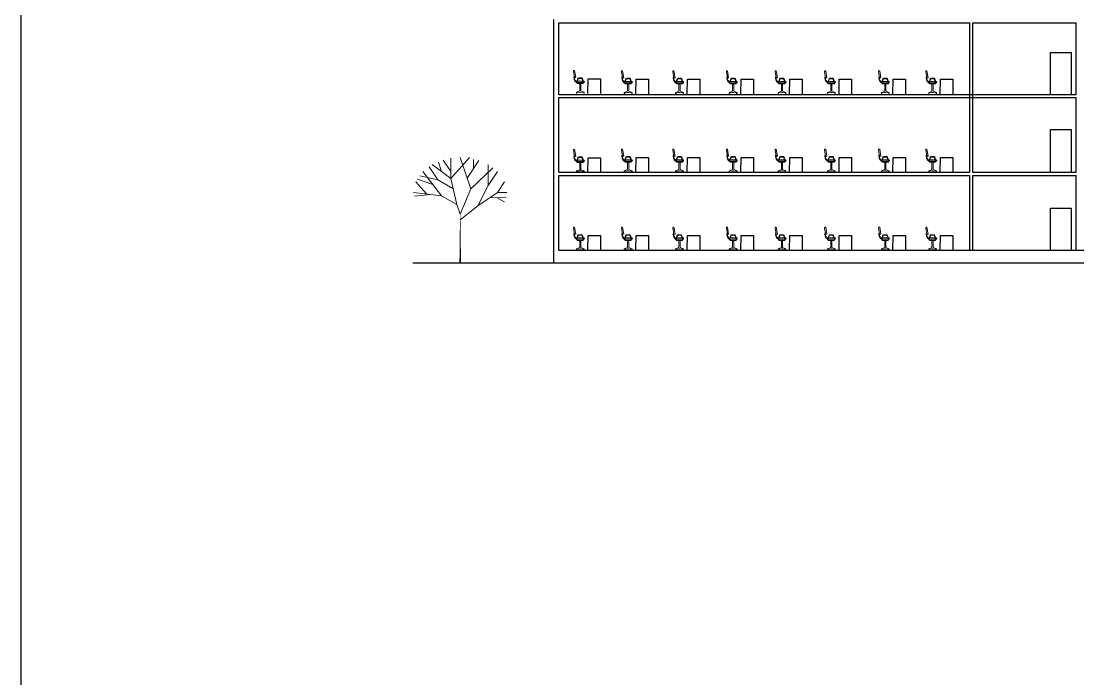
# Model space of a CAD drawing. Header units: millimetres. Extents: x -315744025 to 315695903, y -17416609 to 215511297.
# Drawn here: x 57945 to 108826, y 84591 to 116243 of the extents above; entities that cross this region are included whole.
import ezdxf

# ---------------------------------------------------------------- set-up
doc = ezdxf.new("R2010")
doc.units = ezdxf.units.MM
doc.layers.add('finiture', color=7, linetype='Continuous', lineweight=20)

# ---------------------------------------------------------------- blocks, each defined once
blk = doc.blocks.new('02ETRE03')
for p, q in [((-0.8, 9.6), (0.8, 12)), ((-0.8, 9.6), (-0.8, 11.919)), ((0.902, 8.447), (0, 12)), ((1.133, 11.8), (1.13, 10.876)), ((-1.933, 9.467), (-2.667, 10.933)), ((-0.8, 9.6), (-2.4, 11.2)), ((-1.867, 11.467), (-1.6, 10.4)), ((-0.8, 10.4), (-1.462, 11.723)), ((0.6, 9.667), (1.6, 11.667)), ((2.4, 8.8), (2.4, 11.2)), ((-1.619, 7.647), (-3.2, 10.4)), ((0.902, 8.447), (2.797, 10.839)), ((2.4, 8.8), (3.2, 10.4)), ((-2.903, 7.85), (-3.81, 9.219)), ((-2.448, 8.961), (-3.667, 9.533)), ((-1.933, 9.467), (-3.467, 9.933)), ((-0.635, 8.455), (-1.933, 9.467)), ((-0.298, 6.647), (-0.8, 9.6)), ((3.2, 8), (3.81, 9.219)), ((0, 5.544), (0.902, 8.447)), ((1.522, 6.494), (2.4, 8.8)), ((-1.619, 7.647), (-4, 8)), ((-2.526, 7.776), (-3.935, 7.599)), ((-0.298, 6.647), (-1.619, 7.647)), ((1.522, 6.494), (3.2, 8)), ((2.645, 7.423), (3.933, 7.4)), ((3.198, 7.372), (3.8, 6.933)), ((3.2, 8), (4, 8)), ((0, 5.544), (-0.298, 6.647)), ((0, 4.867), (1.522, 6.494))]:
    blk.add_line(p, q)
blk.add_lwpolyline([(0, 0, 0.133, 0.0333, 0), (0, 5.544, 0.0333, 0.0333, 0)], format="xyseb")

msp = doc.modelspace()

# ---------------------------------------------------------------- linework, layer by layer
for p, q in [((83601, 116168), (83601, 116318)), ((83601, 112568), (83601, 116168)), ((83831, 116168), (103601, 116168)), ((83831, 112718), (83831, 116168)), ((103601, 116168), (103601, 108968)), ((103751, 116168), (103751, 108968)), ((103751, 116168), (108751, 116168)), ((108751, 112718), (108751, 116168)), ((107506, 112717), (107506, 114741)), ((107506, 114741), (108506, 114741)), ((108506, 114741), (108506, 112717)), ((85238, 112762), (85248, 113470)), ((85248, 113470), (85844, 113470)), ((85844, 113470), (85844, 112762)), ((87547, 112746), (87557, 113455)), ((87557, 113455), (88153, 113455)), ((88153, 113455), (88153, 112746)), ((90017, 112746), (90027, 113455)), ((90027, 113455), (90623, 113455)), ((90623, 113455), (90623, 112746)), ((92598, 112746), (92608, 113455)), ((92608, 113455), (93204, 113455)), ((93204, 113455), (93204, 112746)), ((94948, 112746), (94957, 113455)), ((94957, 113455), (95553, 113455)), ((95553, 113455), (95553, 112746)), ((97326, 112746), (97336, 113455)), ((97336, 113455), (97932, 113455)), ((97932, 113455), (97932, 112746)), ((99925, 112746), (99935, 113455)), ((99935, 113455), (100531, 113455)), ((100531, 113455), (100531, 112746)), ((102201, 112746), (102211, 113455)), ((102211, 113455), (102807, 113455)), ((102807, 113455), (102807, 112746)), ((83601, 108968), (83601, 112568)), ((83831, 112718), (108751, 112718)), ((83831, 112568), (108751, 112568)), ((83831, 108968), (83831, 112568)), ((108751, 108968), (108751, 112568)), ((107506, 108998), (107506, 111022)), ((107506, 111022), (108506, 111022)), ((108506, 111022), (108506, 108998)), ((85238, 108963), (85248, 109671)), ((85248, 109671), (85844, 109671)), ((85844, 109671), (85844, 108963)), ((87547, 108975), (87557, 109683)), ((87557, 109683), (88153, 109683)), ((88153, 109683), (88153, 108975)), ((90017, 108975), (90027, 109683)), ((90027, 109683), (90623, 109683)), ((90623, 109683), (90623, 108975)), ((92598, 108975), (92608, 109683)), ((92608, 109683), (93204, 109683)), ((93204, 109683), (93204, 108975)), ((94948, 108975), (94957, 109683)), ((94957, 109683), (95553, 109683)), ((95553, 109683), (95553, 108975)), ((97326, 108975), (97336, 109683)), ((97336, 109683), (97932, 109683)), ((97932, 109683), (97932, 108975)), ((99925, 108975), (99935, 109683)), ((99935, 109683), (100531, 109683)), ((100531, 109683), (100531, 108975)), ((102201, 108975), (102211, 109683)), ((102211, 109683), (102807, 109683)), ((102807, 109683), (102807, 108975)), ((83601, 105218), (83601, 108968)), ((83831, 108968), (103601, 108968)), ((103751, 108968), (108751, 108968)), ((83831, 108818), (103601, 108818)), ((83831, 105218), (83831, 108818)), ((103601, 108818), (103601, 105218)), ((103751, 108818), (108751, 108818)), ((103751, 108818), (103751, 105218)), ((108751, 105218), (108751, 108818)), ((107506, 105218), (107506, 107242)), ((107506, 107242), (108506, 107242)), ((108506, 107242), (108506, 105218)), ((85238, 105218), (85248, 105926)), ((85248, 105926), (85844, 105926)), ((85844, 105926), (85844, 105218)), ((87547, 105218), (87557, 105926)), ((87557, 105926), (88153, 105926)), ((88153, 105926), (88153, 105218)), ((90017, 105218), (90027, 105926)), ((90027, 105926), (90623, 105926)), ((90623, 105926), (90623, 105218)), ((92598, 105218), (92608, 105926)), ((92608, 105926), (93204, 105926)), ((93204, 105926), (93204, 105218)), ((94948, 105218), (94957, 105926)), ((94957, 105926), (95553, 105926)), ((95553, 105926), (95553, 105218)), ((97326, 105218), (97336, 105926)), ((97336, 105926), (97932, 105926)), ((97932, 105926), (97932, 105218)), ((99925, 105218), (99935, 105926)), ((99935, 105926), (100531, 105926)), ((100531, 105926), (100531, 105218)), ((102201, 105218), (102211, 105926)), ((102211, 105926), (102807, 105926)), ((102807, 105926), (102807, 105218)), ((83601, 104618), (83601, 105218)), ((83831, 105218), (163951, 105218)), ((103751, 105218), (108751, 105218)), ((76807, 104618), (174406, 104618))]:
    msp.add_line(p, q)
msp.add_lwpolyline([(57945, 148494), (204760, 148494), (204760, 20687), (57945, 20687)], close=True)
at = {"layer": 'finiture', "linetype": 'Continuous'}
for p, q in [((84544, 113839), (84593, 113525)), ((84593, 113525), (84651, 113534)), ((84597, 113873), (84651, 113534)), ((84679, 113301), (84755, 113481)), ((84795, 113508), (84938, 113508)), ((84809, 113486), (84922, 113486)), ((85037, 113293), (84979, 113478)), ((86853, 113823), (86902, 113509)), ((86902, 113509), (86959, 113518)), ((86906, 113858), (86959, 113518)), ((86988, 113286), (87064, 113466)), ((87104, 113493), (87247, 113493)), ((87118, 113471), (87231, 113471)), ((89323, 113823), (89373, 113509)), ((89373, 113509), (89430, 113518)), ((89377, 113858), (89430, 113518)), ((89459, 113286), (89534, 113466)), ((89574, 113493), (89717, 113493)), ((89589, 113471), (89701, 113471)), ((91904, 113823), (91954, 113509)), ((91954, 113509), (92011, 113518)), ((91958, 113858), (92011, 113518)), ((92040, 113286), (92115, 113466)), ((92155, 113493), (92298, 113493)), ((92170, 113471), (92282, 113471)), ((94254, 113823), (94303, 113509)), ((94303, 113509), (94360, 113518)), ((94307, 113858), (94360, 113518)), ((94389, 113286), (94465, 113466)), ((94505, 113493), (94647, 113493)), ((94519, 113471), (94632, 113471)), ((96633, 113823), (96682, 113509)), ((96682, 113509), (96739, 113518)), ((96686, 113858), (96739, 113518)), ((96768, 113286), (96844, 113466)), ((96884, 113493), (97026, 113493)), ((96898, 113471), (97010, 113471)), ((99232, 113823), (99281, 113509)), ((99281, 113509), (99338, 113518)), ((99285, 113858), (99338, 113518)), ((99367, 113286), (99443, 113466)), ((99483, 113493), (99625, 113493)), ((99497, 113471), (99609, 113471)), ((101508, 113823), (101557, 113509)), ((101557, 113509), (101614, 113518)), ((101561, 113858), (101614, 113518)), ((101643, 113286), (101719, 113466)), ((101759, 113493), (101901, 113493)), ((101773, 113471), (101885, 113471)), ((84679, 113351), (84679, 113293)), ((84679, 113351), (84700, 113351)), ((84679, 113293), (85037, 113293)), ((84679, 113293), (84739, 113235)), ((84699, 113293), (84769, 113460)), ((84724, 113351), (84996, 113351)), ((84739, 113235), (84997, 113235)), ((84839, 113235), (84839, 112887)), ((84897, 113235), (84897, 112887)), ((85014, 113293), (84963, 113456)), ((85037, 113293), (84997, 113235)), ((85019, 113351), (85037, 113351)), ((86988, 113335), (86988, 113277)), ((86988, 113335), (87009, 113335)), ((86988, 113277), (87346, 113277)), ((86988, 113277), (87048, 113220)), ((87008, 113277), (87078, 113444)), ((87033, 113335), (87305, 113335)), ((87048, 113220), (87306, 113220)), ((87148, 113220), (87148, 112872)), ((87206, 113220), (87206, 112872)), ((87323, 113277), (87272, 113441)), ((87346, 113277), (87288, 113462)), ((87346, 113277), (87306, 113220)), ((87328, 113335), (87346, 113335)), ((89459, 113335), (89459, 113277)), ((89459, 113335), (89480, 113335)), ((89459, 113277), (89816, 113277)), ((89459, 113277), (89518, 113220)), ((89479, 113277), (89549, 113444)), ((89503, 113335), (89775, 113335)), ((89518, 113220), (89776, 113220)), ((89618, 113220), (89618, 112872)), ((89676, 113220), (89676, 112872)), ((89794, 113277), (89742, 113441)), ((89816, 113277), (89758, 113462)), ((89816, 113277), (89776, 113220)), ((89798, 113335), (89816, 113335)), ((92040, 113335), (92040, 113277)), ((92040, 113335), (92061, 113335)), ((92040, 113277), (92398, 113277)), ((92040, 113277), (92099, 113220)), ((92060, 113277), (92130, 113444)), ((92084, 113335), (92357, 113335)), ((92099, 113220), (92358, 113220)), ((92199, 113220), (92199, 112872)), ((92257, 113220), (92257, 112872)), ((92375, 113277), (92324, 113441)), ((92398, 113277), (92340, 113462)), ((92398, 113277), (92358, 113220)), ((92379, 113335), (92398, 113335)), ((94389, 113335), (94389, 113277)), ((94389, 113335), (94410, 113335)), ((94389, 113277), (94747, 113277)), ((94389, 113277), (94449, 113220)), ((94409, 113277), (94479, 113444)), ((94434, 113335), (94706, 113335)), ((94449, 113220), (94707, 113220)), ((94549, 113220), (94549, 112872)), ((94607, 113220), (94607, 112872)), ((94724, 113277), (94673, 113441)), ((94747, 113277), (94689, 113462)), ((94747, 113277), (94707, 113220)), ((94729, 113335), (94747, 113335)), ((96768, 113335), (96768, 113277)), ((96768, 113335), (96789, 113335)), ((96768, 113277), (97126, 113277)), ((96768, 113277), (96827, 113220)), ((96788, 113277), (96858, 113444)), ((96812, 113335), (97085, 113335)), ((96827, 113220), (97086, 113220)), ((96928, 113220), (96928, 112872)), ((96986, 113220), (96986, 112872)), ((97103, 113277), (97052, 113441)), ((97126, 113277), (97068, 113462)), ((97126, 113277), (97086, 113220)), ((97108, 113335), (97126, 113335)), ((99367, 113335), (99367, 113277)), ((99367, 113335), (99388, 113335)), ((99367, 113277), (99725, 113277)), ((99367, 113277), (99426, 113220)), ((99387, 113277), (99457, 113444)), ((99412, 113335), (99684, 113335)), ((99426, 113220), (99685, 113220)), ((99527, 113220), (99527, 112872)), ((99585, 113220), (99585, 112872)), ((99702, 113277), (99651, 113441)), ((99725, 113277), (99667, 113462)), ((99725, 113277), (99685, 113220)), ((99707, 113335), (99725, 113335)), ((101643, 113335), (101643, 113277)), ((101643, 113335), (101664, 113335)), ((101643, 113277), (102001, 113277)), ((101643, 113277), (101703, 113220)), ((101663, 113277), (101733, 113444)), ((101688, 113335), (101960, 113335)), ((101703, 113220), (101961, 113220)), ((101803, 113220), (101803, 112872)), ((101861, 113220), (101861, 112872)), ((101978, 113277), (101927, 113441)), ((102001, 113277), (101943, 113462)), ((102001, 113277), (101961, 113220)), ((101983, 113335), (102001, 113335)), ((84839, 112887), (84679, 112832)), ((84679, 112832), (84679, 112771)), ((84679, 112771), (84701, 112771)), ((84701, 112771), (84708, 112810)), ((84708, 112810), (84839, 112832)), ((84839, 112832), (84897, 112832)), ((84897, 112887), (85056, 112832)), ((85028, 112810), (84897, 112832)), ((85035, 112771), (85028, 112810)), ((85056, 112771), (85035, 112771)), ((85056, 112832), (85056, 112771)), ((87148, 112872), (86988, 112817)), ((86988, 112817), (86988, 112755)), ((86988, 112755), (87010, 112755)), ((87010, 112755), (87017, 112795)), ((87017, 112795), (87148, 112817)), ((87148, 112817), (87206, 112817)), ((87206, 112872), (87365, 112817)), ((87337, 112795), (87206, 112817)), ((87343, 112755), (87337, 112795)), ((87365, 112755), (87343, 112755)), ((87365, 112817), (87365, 112755)), ((89618, 112872), (89459, 112817)), ((89459, 112817), (89459, 112755)), ((89459, 112755), (89481, 112755)), ((89481, 112755), (89487, 112795)), ((89487, 112795), (89618, 112817)), ((89618, 112817), (89676, 112817)), ((89676, 112872), (89836, 112817)), ((89807, 112795), (89676, 112817)), ((89814, 112755), (89807, 112795)), ((89836, 112755), (89814, 112755)), ((89836, 112817), (89836, 112755)), ((92199, 112872), (92040, 112817)), ((92040, 112817), (92040, 112755)), ((92040, 112755), (92062, 112755)), ((92062, 112755), (92068, 112795)), ((92068, 112795), (92199, 112817)), ((92199, 112817), (92257, 112817)), ((92257, 112872), (92417, 112817)), ((92388, 112795), (92257, 112817)), ((92395, 112755), (92388, 112795)), ((92417, 112755), (92395, 112755)), ((92417, 112817), (92417, 112755)), ((94549, 112872), (94389, 112817)), ((94389, 112817), (94389, 112755)), ((94389, 112755), (94411, 112755)), ((94411, 112755), (94418, 112795)), ((94418, 112795), (94549, 112817)), ((94549, 112817), (94607, 112817)), ((94607, 112872), (94766, 112817)), ((94738, 112795), (94607, 112817)), ((94744, 112755), (94738, 112795)), ((94766, 112755), (94744, 112755)), ((94766, 112817), (94766, 112755)), ((96928, 112872), (96768, 112817)), ((96768, 112817), (96768, 112755)), ((96768, 112755), (96790, 112755)), ((96790, 112755), (96797, 112795)), ((96797, 112795), (96928, 112817)), ((96928, 112817), (96986, 112817)), ((96986, 112872), (97145, 112817)), ((97116, 112795), (96986, 112817)), ((97123, 112755), (97116, 112795)), ((97145, 112755), (97123, 112755)), ((97145, 112817), (97145, 112755)), ((99527, 112872), (99367, 112817)), ((99367, 112817), (99367, 112755)), ((99367, 112755), (99389, 112755)), ((99389, 112755), (99396, 112795)), ((99396, 112795), (99527, 112817)), ((99527, 112817), (99585, 112817)), ((99585, 112872), (99744, 112817)), ((99716, 112795), (99585, 112817)), ((99722, 112755), (99716, 112795)), ((99744, 112755), (99722, 112755)), ((99744, 112817), (99744, 112755)), ((101803, 112872), (101643, 112817)), ((101643, 112817), (101643, 112755)), ((101643, 112755), (101665, 112755)), ((101665, 112755), (101672, 112795)), ((101672, 112795), (101803, 112817)), ((101803, 112817), (101861, 112817)), ((101861, 112872), (102020, 112817)), ((101992, 112795), (101861, 112817)), ((101998, 112755), (101992, 112795)), ((102020, 112755), (101998, 112755)), ((102020, 112817), (102020, 112755)), ((84544, 110040), (84593, 109726)), ((84597, 110074), (84651, 109735)), ((86853, 110052), (86902, 109738)), ((86906, 110086), (86959, 109747)), ((89323, 110052), (89373, 109738)), ((89377, 110086), (89430, 109747)), ((91904, 110052), (91954, 109738)), ((91958, 110086), (92011, 109747)), ((94254, 110052), (94303, 109738)), ((94307, 110086), (94360, 109747)), ((96633, 110052), (96682, 109738)), ((96686, 110086), (96739, 109747)), ((99232, 110052), (99281, 109738)), ((99285, 110086), (99338, 109747)), ((101508, 110052), (101557, 109738)), ((101561, 110086), (101614, 109747)), ((84593, 109726), (84651, 109735)), ((84679, 109502), (84755, 109683)), ((84679, 109552), (84679, 109494)), ((84679, 109552), (84700, 109552)), ((84679, 109494), (85037, 109494)), ((84679, 109494), (84739, 109436)), ((84699, 109494), (84769, 109661)), ((84724, 109552), (84996, 109552)), ((84739, 109436), (84997, 109436)), ((84795, 109709), (84938, 109709)), ((84809, 109688), (84922, 109688)), ((84839, 109436), (84839, 109088)), ((84897, 109436), (84897, 109088)), ((85014, 109494), (84963, 109657)), ((85037, 109494), (84979, 109679)), ((85037, 109494), (84997, 109436)), ((85019, 109552), (85037, 109552)), ((86902, 109738), (86959, 109747)), ((86988, 109514), (87064, 109695)), ((86988, 109564), (86988, 109506)), ((86988, 109564), (87009, 109564)), ((86988, 109506), (87346, 109506)), ((86988, 109506), (87048, 109449)), ((87008, 109506), (87078, 109673)), ((87033, 109564), (87305, 109564)), ((87048, 109449), (87306, 109449)), ((87104, 109721), (87247, 109721)), ((87118, 109700), (87231, 109700)), ((87148, 109449), (87148, 109100)), ((87206, 109449), (87206, 109100)), ((87323, 109506), (87272, 109669)), ((87346, 109506), (87288, 109691)), ((87346, 109506), (87306, 109449)), ((87328, 109564), (87346, 109564)), ((89373, 109738), (89430, 109747)), ((89459, 109514), (89534, 109695)), ((89459, 109564), (89459, 109506)), ((89459, 109564), (89480, 109564)), ((89459, 109506), (89816, 109506)), ((89459, 109506), (89518, 109449)), ((89479, 109506), (89549, 109673)), ((89503, 109564), (89775, 109564)), ((89518, 109449), (89776, 109449)), ((89574, 109721), (89717, 109721)), ((89589, 109700), (89701, 109700)), ((89618, 109449), (89618, 109100)), ((89676, 109449), (89676, 109100)), ((89794, 109506), (89742, 109669)), ((89816, 109506), (89758, 109691)), ((89816, 109506), (89776, 109449)), ((89798, 109564), (89816, 109564)), ((91954, 109738), (92011, 109747)), ((92040, 109514), (92115, 109695)), ((92040, 109564), (92040, 109506)), ((92040, 109564), (92061, 109564)), ((92040, 109506), (92398, 109506)), ((92040, 109506), (92099, 109449)), ((92060, 109506), (92130, 109673)), ((92084, 109564), (92357, 109564)), ((92099, 109449), (92358, 109449)), ((92155, 109721), (92298, 109721)), ((92170, 109700), (92282, 109700)), ((92199, 109449), (92199, 109100)), ((92257, 109449), (92257, 109100)), ((92375, 109506), (92324, 109669)), ((92398, 109506), (92340, 109691)), ((92398, 109506), (92358, 109449)), ((92379, 109564), (92398, 109564)), ((94303, 109738), (94360, 109747)), ((94389, 109514), (94465, 109695)), ((94389, 109564), (94389, 109506)), ((94389, 109564), (94410, 109564)), ((94389, 109506), (94747, 109506)), ((94389, 109506), (94449, 109449)), ((94409, 109506), (94479, 109673)), ((94434, 109564), (94706, 109564)), ((94449, 109449), (94707, 109449)), ((94505, 109721), (94647, 109721)), ((94519, 109700), (94632, 109700)), ((94549, 109449), (94549, 109100)), ((94607, 109449), (94607, 109100)), ((94724, 109506), (94673, 109669)), ((94747, 109506), (94689, 109691)), ((94747, 109506), (94707, 109449)), ((94729, 109564), (94747, 109564)), ((96682, 109738), (96739, 109747)), ((96768, 109514), (96844, 109695)), ((96768, 109564), (96768, 109506)), ((96768, 109564), (96789, 109564)), ((96768, 109506), (97126, 109506)), ((96768, 109506), (96827, 109449)), ((96788, 109506), (96858, 109673)), ((96812, 109564), (97085, 109564)), ((96827, 109449), (97086, 109449)), ((96884, 109721), (97026, 109721)), ((96898, 109700), (97010, 109700)), ((96928, 109449), (96928, 109100)), ((96986, 109449), (96986, 109100)), ((97103, 109506), (97052, 109669)), ((97126, 109506), (97068, 109691)), ((97126, 109506), (97086, 109449)), ((97108, 109564), (97126, 109564)), ((99281, 109738), (99338, 109747)), ((99367, 109514), (99443, 109695)), ((99367, 109564), (99367, 109506)), ((99367, 109564), (99388, 109564)), ((99367, 109506), (99725, 109506)), ((99367, 109506), (99426, 109449)), ((99387, 109506), (99457, 109673)), ((99412, 109564), (99684, 109564)), ((99426, 109449), (99685, 109449)), ((99483, 109721), (99625, 109721)), ((99497, 109700), (99609, 109700)), ((99527, 109449), (99527, 109100)), ((99585, 109449), (99585, 109100)), ((99702, 109506), (99651, 109669)), ((99725, 109506), (99667, 109691)), ((99725, 109506), (99685, 109449)), ((99707, 109564), (99725, 109564)), ((101557, 109738), (101614, 109747)), ((101643, 109514), (101719, 109695)), ((101643, 109564), (101643, 109506)), ((101643, 109564), (101664, 109564)), ((101643, 109506), (102001, 109506)), ((101643, 109506), (101703, 109449)), ((101663, 109506), (101733, 109673)), ((101688, 109564), (101960, 109564)), ((101703, 109449), (101961, 109449)), ((101759, 109721), (101901, 109721)), ((101773, 109700), (101885, 109700)), ((101803, 109449), (101803, 109100)), ((101861, 109449), (101861, 109100)), ((101978, 109506), (101927, 109669)), ((102001, 109506), (101943, 109691)), ((102001, 109506), (101961, 109449)), ((101983, 109564), (102001, 109564)), ((84839, 109088), (84679, 109034)), ((84679, 109034), (84679, 108972)), ((84679, 108972), (84701, 108972)), ((84701, 108972), (84708, 109011)), ((84708, 109011), (84839, 109034)), ((84839, 109034), (84897, 109034)), ((84897, 109088), (85056, 109034)), ((85028, 109011), (84897, 109034)), ((85035, 108972), (85028, 109011)), ((85056, 108972), (85035, 108972)), ((85056, 109034), (85056, 108972)), ((87148, 109100), (86988, 109046)), ((86988, 109046), (86988, 108984)), ((86988, 108984), (87010, 108984)), ((87010, 108984), (87017, 109023)), ((87017, 109023), (87148, 109046)), ((87148, 109046), (87206, 109046)), ((87206, 109100), (87365, 109046)), ((87337, 109023), (87206, 109046)), ((87343, 108984), (87337, 109023)), ((87365, 108984), (87343, 108984)), ((87365, 109046), (87365, 108984)), ((89618, 109100), (89459, 109046)), ((89459, 109046), (89459, 108984)), ((89459, 108984), (89481, 108984)), ((89481, 108984), (89487, 109023)), ((89487, 109023), (89618, 109046)), ((89618, 109046), (89676, 109046)), ((89676, 109100), (89836, 109046)), ((89807, 109023), (89676, 109046)), ((89814, 108984), (89807, 109023)), ((89836, 108984), (89814, 108984)), ((89836, 109046), (89836, 108984)), ((92199, 109100), (92040, 109046)), ((92040, 109046), (92040, 108984)), ((92040, 108984), (92062, 108984)), ((92062, 108984), (92068, 109023)), ((92068, 109023), (92199, 109046)), ((92199, 109046), (92257, 109046)), ((92257, 109100), (92417, 109046)), ((92388, 109023), (92257, 109046)), ((92395, 108984), (92388, 109023)), ((92417, 108984), (92395, 108984)), ((92417, 109046), (92417, 108984)), ((94549, 109100), (94389, 109046)), ((94389, 109046), (94389, 108984)), ((94389, 108984), (94411, 108984)), ((94411, 108984), (94418, 109023)), ((94418, 109023), (94549, 109046)), ((94549, 109046), (94607, 109046)), ((94607, 109100), (94766, 109046)), ((94738, 109023), (94607, 109046)), ((94744, 108984), (94738, 109023)), ((94766, 108984), (94744, 108984)), ((94766, 109046), (94766, 108984)), ((96928, 109100), (96768, 109046)), ((96768, 109046), (96768, 108984)), ((96768, 108984), (96790, 108984)), ((96790, 108984), (96797, 109023)), ((96797, 109023), (96928, 109046)), ((96928, 109046), (96986, 109046)), ((96986, 109100), (97145, 109046)), ((97116, 109023), (96986, 109046)), ((97123, 108984), (97116, 109023)), ((97145, 108984), (97123, 108984)), ((97145, 109046), (97145, 108984)), ((99527, 109100), (99367, 109046)), ((99367, 109046), (99367, 108984)), ((99367, 108984), (99389, 108984)), ((99389, 108984), (99396, 109023)), ((99396, 109023), (99527, 109046)), ((99527, 109046), (99585, 109046)), ((99585, 109100), (99744, 109046)), ((99716, 109023), (99585, 109046)), ((99722, 108984), (99716, 109023)), ((99744, 108984), (99722, 108984)), ((99744, 109046), (99744, 108984)), ((101803, 109100), (101643, 109046)), ((101643, 109046), (101643, 108984)), ((101643, 108984), (101665, 108984)), ((101665, 108984), (101672, 109023)), ((101672, 109023), (101803, 109046)), ((101803, 109046), (101861, 109046)), ((101861, 109100), (102020, 109046)), ((101992, 109023), (101861, 109046)), ((101998, 108984), (101992, 109023)), ((102020, 108984), (101998, 108984)), ((102020, 109046), (102020, 108984)), ((84544, 106295), (84593, 105981)), ((84593, 105981), (84651, 105990)), ((84597, 106329), (84651, 105990)), ((84679, 105757), (84755, 105938)), ((84699, 105749), (84769, 105916)), ((84795, 105964), (84938, 105964)), ((84809, 105943), (84922, 105943)), ((85014, 105749), (84963, 105912)), ((85037, 105749), (84979, 105934)), ((86853, 106295), (86902, 105981)), ((86902, 105981), (86959, 105990)), ((86906, 106329), (86959, 105990)), ((86988, 105757), (87064, 105938)), ((87008, 105749), (87078, 105916)), ((87104, 105964), (87247, 105964)), ((87118, 105943), (87231, 105943)), ((87323, 105749), (87272, 105912)), ((87346, 105749), (87288, 105934)), ((89323, 106295), (89373, 105981)), ((89373, 105981), (89430, 105990)), ((89377, 106329), (89430, 105990)), ((89459, 105757), (89534, 105938)), ((89479, 105749), (89549, 105916)), ((89574, 105964), (89717, 105964)), ((89589, 105943), (89701, 105943)), ((89794, 105749), (89742, 105912)), ((89816, 105749), (89758, 105934)), ((91904, 106295), (91954, 105981)), ((91954, 105981), (92011, 105990)), ((91958, 106329), (92011, 105990)), ((92040, 105757), (92115, 105938)), ((92060, 105749), (92130, 105916)), ((92155, 105964), (92298, 105964)), ((92170, 105943), (92282, 105943)), ((92375, 105749), (92324, 105912)), ((92398, 105749), (92340, 105934)), ((94254, 106295), (94303, 105981)), ((94303, 105981), (94360, 105990)), ((94307, 106329), (94360, 105990)), ((94389, 105757), (94465, 105938)), ((94409, 105749), (94479, 105916)), ((94505, 105964), (94647, 105964)), ((94519, 105943), (94632, 105943)), ((94724, 105749), (94673, 105912)), ((94747, 105749), (94689, 105934)), ((96633, 106295), (96682, 105981)), ((96682, 105981), (96739, 105990)), ((96686, 106329), (96739, 105990)), ((96768, 105757), (96844, 105938)), ((96788, 105749), (96858, 105916)), ((96884, 105964), (97026, 105964)), ((96898, 105943), (97010, 105943)), ((97103, 105749), (97052, 105912)), ((97126, 105749), (97068, 105934)), ((99232, 106295), (99281, 105981)), ((99281, 105981), (99338, 105990)), ((99285, 106329), (99338, 105990)), ((99367, 105757), (99443, 105938)), ((99387, 105749), (99457, 105916)), ((99483, 105964), (99625, 105964)), ((99497, 105943), (99609, 105943)), ((99702, 105749), (99651, 105912)), ((99725, 105749), (99667, 105934)), ((101508, 106295), (101557, 105981)), ((101557, 105981), (101614, 105990)), ((101561, 106329), (101614, 105990)), ((101643, 105757), (101719, 105938)), ((101663, 105749), (101733, 105916)), ((101759, 105964), (101901, 105964)), ((101773, 105943), (101885, 105943)), ((101978, 105749), (101927, 105912)), ((102001, 105749), (101943, 105934)), ((84679, 105807), (84679, 105749)), ((84679, 105807), (84700, 105807)), ((84679, 105749), (85037, 105749)), ((84679, 105749), (84739, 105691)), ((84839, 105343), (84679, 105289)), ((84724, 105807), (84996, 105807)), ((84739, 105691), (84997, 105691)), ((84839, 105691), (84839, 105343)), ((84897, 105691), (84897, 105343)), ((84897, 105343), (85056, 105289)), ((85037, 105749), (84997, 105691)), ((85019, 105807), (85037, 105807)), ((86988, 105807), (86988, 105749)), ((86988, 105807), (87009, 105807)), ((86988, 105749), (87346, 105749)), ((86988, 105749), (87048, 105691)), ((87148, 105343), (86988, 105289)), ((87033, 105807), (87305, 105807)), ((87048, 105691), (87306, 105691)), ((87148, 105691), (87148, 105343)), ((87206, 105691), (87206, 105343)), ((87206, 105343), (87365, 105289)), ((87346, 105749), (87306, 105691)), ((87328, 105807), (87346, 105807)), ((89459, 105807), (89459, 105749)), ((89459, 105807), (89480, 105807)), ((89459, 105749), (89816, 105749)), ((89459, 105749), (89518, 105691)), ((89618, 105343), (89459, 105289)), ((89503, 105807), (89775, 105807)), ((89518, 105691), (89776, 105691)), ((89618, 105691), (89618, 105343)), ((89676, 105691), (89676, 105343)), ((89676, 105343), (89836, 105289)), ((89816, 105749), (89776, 105691)), ((89798, 105807), (89816, 105807)), ((92040, 105807), (92040, 105749)), ((92040, 105807), (92061, 105807)), ((92040, 105749), (92398, 105749)), ((92040, 105749), (92099, 105691)), ((92199, 105343), (92040, 105289)), ((92084, 105807), (92357, 105807)), ((92099, 105691), (92358, 105691)), ((92199, 105691), (92199, 105343)), ((92257, 105691), (92257, 105343)), ((92257, 105343), (92417, 105289)), ((92398, 105749), (92358, 105691)), ((92379, 105807), (92398, 105807)), ((94389, 105807), (94389, 105749)), ((94389, 105807), (94410, 105807)), ((94389, 105749), (94747, 105749)), ((94389, 105749), (94449, 105691)), ((94549, 105343), (94389, 105289)), ((94434, 105807), (94706, 105807)), ((94449, 105691), (94707, 105691)), ((94549, 105691), (94549, 105343)), ((94607, 105691), (94607, 105343)), ((94607, 105343), (94766, 105289)), ((94747, 105749), (94707, 105691)), ((94729, 105807), (94747, 105807)), ((96768, 105807), (96768, 105749)), ((96768, 105807), (96789, 105807)), ((96768, 105749), (97126, 105749)), ((96768, 105749), (96827, 105691)), ((96928, 105343), (96768, 105289)), ((96812, 105807), (97085, 105807)), ((96827, 105691), (97086, 105691)), ((96928, 105691), (96928, 105343)), ((96986, 105691), (96986, 105343)), ((96986, 105343), (97145, 105289)), ((97126, 105749), (97086, 105691)), ((97108, 105807), (97126, 105807)), ((99367, 105807), (99367, 105749)), ((99367, 105807), (99388, 105807)), ((99367, 105749), (99725, 105749)), ((99367, 105749), (99426, 105691)), ((99527, 105343), (99367, 105289)), ((99412, 105807), (99684, 105807)), ((99426, 105691), (99685, 105691)), ((99527, 105691), (99527, 105343)), ((99585, 105691), (99585, 105343)), ((99585, 105343), (99744, 105289)), ((99725, 105749), (99685, 105691)), ((99707, 105807), (99725, 105807)), ((101643, 105807), (101643, 105749)), ((101643, 105807), (101664, 105807)), ((101643, 105749), (102001, 105749)), ((101643, 105749), (101703, 105691)), ((101803, 105343), (101643, 105289)), ((101688, 105807), (101960, 105807)), ((101703, 105691), (101961, 105691)), ((101803, 105691), (101803, 105343)), ((101861, 105691), (101861, 105343)), ((101861, 105343), (102020, 105289)), ((102001, 105749), (101961, 105691)), ((101983, 105807), (102001, 105807)), ((84679, 105289), (84679, 105227)), ((84679, 105227), (84701, 105227)), ((84701, 105227), (84708, 105266)), ((84708, 105266), (84839, 105289)), ((84839, 105289), (84897, 105289)), ((85028, 105266), (84897, 105289)), ((85035, 105227), (85028, 105266)), ((85056, 105227), (85035, 105227)), ((85056, 105289), (85056, 105227)), ((86988, 105289), (86988, 105227)), ((86988, 105227), (87010, 105227)), ((87010, 105227), (87017, 105266)), ((87017, 105266), (87148, 105289)), ((87148, 105289), (87206, 105289)), ((87337, 105266), (87206, 105289)), ((87343, 105227), (87337, 105266)), ((87365, 105227), (87343, 105227)), ((87365, 105289), (87365, 105227)), ((89459, 105289), (89459, 105227)), ((89459, 105227), (89481, 105227)), ((89481, 105227), (89487, 105266)), ((89487, 105266), (89618, 105289)), ((89618, 105289), (89676, 105289)), ((89807, 105266), (89676, 105289)), ((89814, 105227), (89807, 105266)), ((89836, 105227), (89814, 105227)), ((89836, 105289), (89836, 105227)), ((92040, 105289), (92040, 105227)), ((92040, 105227), (92062, 105227)), ((92062, 105227), (92068, 105266)), ((92068, 105266), (92199, 105289)), ((92199, 105289), (92257, 105289)), ((92388, 105266), (92257, 105289)), ((92395, 105227), (92388, 105266)), ((92417, 105227), (92395, 105227)), ((92417, 105289), (92417, 105227)), ((94389, 105289), (94389, 105227)), ((94389, 105227), (94411, 105227)), ((94411, 105227), (94418, 105266)), ((94418, 105266), (94549, 105289)), ((94549, 105289), (94607, 105289)), ((94738, 105266), (94607, 105289)), ((94744, 105227), (94738, 105266)), ((94766, 105227), (94744, 105227)), ((94766, 105289), (94766, 105227)), ((96768, 105289), (96768, 105227)), ((96768, 105227), (96790, 105227)), ((96790, 105227), (96797, 105266)), ((96797, 105266), (96928, 105289)), ((96928, 105289), (96986, 105289)), ((97116, 105266), (96986, 105289)), ((97123, 105227), (97116, 105266)), ((97145, 105227), (97123, 105227)), ((97145, 105289), (97145, 105227)), ((99367, 105289), (99367, 105227)), ((99367, 105227), (99389, 105227)), ((99389, 105227), (99396, 105266)), ((99396, 105266), (99527, 105289)), ((99527, 105289), (99585, 105289)), ((99716, 105266), (99585, 105289)), ((99722, 105227), (99716, 105266)), ((99744, 105227), (99722, 105227)), ((99744, 105289), (99744, 105227)), ((101643, 105289), (101643, 105227)), ((101643, 105227), (101665, 105227)), ((101665, 105227), (101672, 105266)), ((101672, 105266), (101803, 105289)), ((101803, 105289), (101861, 105289)), ((101992, 105266), (101861, 105289)), ((101998, 105227), (101992, 105266)), ((102020, 105227), (101998, 105227)), ((102020, 105289), (102020, 105227))]:
    msp.add_line(p, q, dxfattribs=at)
for centre, radius, start, end in [((84838, 113521), 278, 159.244, 235.0876), ((84838, 113521), 249, 174.8517, 230.285), ((84795, 113465), 43.5, 90, 157.2682), ((84809, 113443), 43.5, 90, 157.2682), ((84922, 113443), 43.5, 17.4302, 90), ((84938, 113465), 43.5, 17.4302, 90), ((87147, 113505), 278, 159.244, 235.0876), ((87147, 113505), 249, 174.8517, 230.285), ((87104, 113449), 43.5, 90, 157.2682), ((87118, 113427), 43.5, 90, 157.2682), ((87231, 113427), 43.5, 17.4302, 90), ((87247, 113449), 43.5, 17.4302, 90), ((89618, 113505), 278, 159.244, 235.0876), ((89618, 113505), 249, 174.8517, 230.285), ((89574, 113449), 43.5, 90, 157.2682), ((89589, 113427), 43.5, 90, 157.2682), ((89701, 113427), 43.5, 17.4302, 90), ((89717, 113449), 43.5, 17.4302, 90), ((92199, 113505), 278, 159.244, 235.0876), ((92199, 113505), 249, 174.8517, 230.285), ((92155, 113449), 43.5, 90, 157.2682), ((92170, 113427), 43.5, 90, 157.2682), ((92282, 113427), 43.5, 17.4302, 90), ((92298, 113449), 43.5, 17.4302, 90), ((94548, 113505), 278, 159.244, 235.0876), ((94548, 113505), 249, 174.8517, 230.285), ((94505, 113449), 43.5, 90, 157.2682), ((94519, 113427), 43.5, 90, 157.2682), ((94632, 113427), 43.5, 17.4302, 90), ((94647, 113449), 43.5, 17.4302, 90), ((96927, 113505), 278, 159.244, 235.0876), ((96927, 113505), 249, 174.8517, 230.285), ((96884, 113449), 43.5, 90, 157.2682), ((96898, 113427), 43.5, 90, 157.2682), ((97010, 113427), 43.5, 17.4302, 90), ((97026, 113449), 43.5, 17.4302, 90), ((99526, 113505), 278, 159.244, 235.0876), ((99526, 113505), 249, 174.8517, 230.285), ((99483, 113449), 43.5, 90, 157.2682), ((99497, 113427), 43.5, 90, 157.2682), ((99609, 113427), 43.5, 17.4302, 90), ((99625, 113449), 43.5, 17.4302, 90), ((101802, 113505), 278, 159.244, 235.0876), ((101802, 113505), 249, 174.8517, 230.285), ((101759, 113449), 43.5, 90, 157.2682), ((101773, 113427), 43.5, 90, 157.2682), ((101885, 113427), 43.5, 17.4302, 90), ((101901, 113449), 43.5, 17.4302, 90), ((85037, 113322), 29, 270, 90), ((87346, 113306), 29, 270, 90), ((89816, 113306), 29, 270, 90), ((92398, 113306), 29, 270, 90), ((94747, 113306), 29, 270, 90), ((97126, 113306), 29, 270, 90), ((99725, 113306), 29, 270, 90), ((102001, 113306), 29, 270, 90), ((84838, 109722), 278, 159.244, 235.0876), ((84838, 109722), 249, 174.8517, 230.285), ((84795, 109666), 43.5, 90, 157.2682), ((84809, 109644), 43.5, 90, 157.2682), ((84922, 109644), 43.5, 17.4302, 90), ((84938, 109666), 43.5, 17.4302, 90), ((85037, 109523), 29, 270, 90), ((87147, 109734), 278, 159.244, 235.0876), ((87147, 109734), 249, 174.8517, 230.285), ((87104, 109678), 43.5, 90, 157.2682), ((87118, 109656), 43.5, 90, 157.2682), ((87231, 109656), 43.5, 17.4302, 90), ((87247, 109678), 43.5, 17.4302, 90), ((87346, 109535), 29, 270, 90), ((89618, 109734), 278, 159.244, 235.0876), ((89618, 109734), 249, 174.8517, 230.285), ((89574, 109678), 43.5, 90, 157.2682), ((89589, 109656), 43.5, 90, 157.2682), ((89701, 109656), 43.5, 17.4302, 90), ((89717, 109678), 43.5, 17.4302, 90), ((89816, 109535), 29, 270, 90), ((92199, 109734), 278, 159.244, 235.0876), ((92199, 109734), 249, 174.8517, 230.285), ((92155, 109678), 43.5, 90, 157.2682), ((92170, 109656), 43.5, 90, 157.2682), ((92282, 109656), 43.5, 17.4302, 90), ((92298, 109678), 43.5, 17.4302, 90), ((92398, 109535), 29, 270, 90), ((94548, 109734), 278, 159.244, 235.0876), ((94548, 109734), 249, 174.8517, 230.285), ((94505, 109678), 43.5, 90, 157.2682), ((94519, 109656), 43.5, 90, 157.2682), ((94632, 109656), 43.5, 17.4302, 90), ((94647, 109678), 43.5, 17.4302, 90), ((94747, 109535), 29, 270, 90), ((96927, 109734), 278, 159.244, 235.0876), ((96927, 109734), 249, 174.8517, 230.285), ((96884, 109678), 43.5, 90, 157.2682), ((96898, 109656), 43.5, 90, 157.2682), ((97010, 109656), 43.5, 17.4302, 90), ((97026, 109678), 43.5, 17.4302, 90), ((97126, 109535), 29, 270, 90), ((99526, 109734), 278, 159.244, 235.0876), ((99526, 109734), 249, 174.8517, 230.285), ((99483, 109678), 43.5, 90, 157.2682), ((99497, 109656), 43.5, 90, 157.2682), ((99609, 109656), 43.5, 17.4302, 90), ((99625, 109678), 43.5, 17.4302, 90), ((99725, 109535), 29, 270, 90), ((101802, 109734), 278, 159.244, 235.0876), ((101802, 109734), 249, 174.8517, 230.285), ((101759, 109678), 43.5, 90, 157.2682), ((101773, 109656), 43.5, 90, 157.2682), ((101885, 109656), 43.5, 17.4302, 90), ((101901, 109678), 43.5, 17.4302, 90), ((102001, 109535), 29, 270, 90), ((84838, 105977), 278, 159.244, 235.0876), ((84838, 105977), 249, 174.8517, 230.285), ((84795, 105921), 43.5, 90, 157.2682), ((84809, 105899), 43.5, 90, 157.2682), ((84922, 105899), 43.5, 17.4302, 90), ((84938, 105921), 43.5, 17.4302, 90), ((87147, 105977), 278, 159.244, 235.0876), ((87147, 105977), 249, 174.8517, 230.285), ((87104, 105921), 43.5, 90, 157.2682), ((87118, 105899), 43.5, 90, 157.2682), ((87231, 105899), 43.5, 17.4302, 90), ((87247, 105921), 43.5, 17.4302, 90), ((89618, 105977), 278, 159.244, 235.0876), ((89618, 105977), 249, 174.8517, 230.285), ((89574, 105921), 43.5, 90, 157.2682), ((89589, 105899), 43.5, 90, 157.2682), ((89701, 105899), 43.5, 17.4302, 90), ((89717, 105921), 43.5, 17.4302, 90), ((92199, 105977), 278, 159.244, 235.0876), ((92199, 105977), 249, 174.8517, 230.285), ((92155, 105921), 43.5, 90, 157.2682), ((92170, 105899), 43.5, 90, 157.2682), ((92282, 105899), 43.5, 17.4302, 90), ((92298, 105921), 43.5, 17.4302, 90), ((94548, 105977), 278, 159.244, 235.0876), ((94548, 105977), 249, 174.8517, 230.285), ((94505, 105921), 43.5, 90, 157.2682), ((94519, 105899), 43.5, 90, 157.2682), ((94632, 105899), 43.5, 17.4302, 90), ((94647, 105921), 43.5, 17.4302, 90), ((96927, 105977), 278, 159.244, 235.0876), ((96927, 105977), 249, 174.8517, 230.285), ((96884, 105921), 43.5, 90, 157.2682), ((96898, 105899), 43.5, 90, 157.2682), ((97010, 105899), 43.5, 17.4302, 90), ((97026, 105921), 43.5, 17.4302, 90), ((99526, 105977), 278, 159.244, 235.0876), ((99526, 105977), 249, 174.8517, 230.285), ((99483, 105921), 43.5, 90, 157.2682), ((99497, 105899), 43.5, 90, 157.2682), ((99609, 105899), 43.5, 17.4302, 90), ((99625, 105921), 43.5, 17.4302, 90), ((101802, 105977), 278, 159.244, 235.0876), ((101802, 105977), 249, 174.8517, 230.285), ((101759, 105921), 43.5, 90, 157.2682), ((101773, 105899), 43.5, 90, 157.2682), ((101885, 105899), 43.5, 17.4302, 90), ((101901, 105921), 43.5, 17.4302, 90), ((85037, 105778), 29, 270, 90), ((87346, 105778), 29, 270, 90), ((89816, 105778), 29, 270, 90), ((92398, 105778), 29, 270, 90), ((94747, 105778), 29, 270, 90), ((97126, 105778), 29, 270, 90), ((99725, 105778), 29, 270, 90), ((102001, 105778), 29, 270, 90)]:
    msp.add_arc(centre, radius, start, end, dxfattribs=at)
for points in [[(84544, 113839), (84553, 113861), (84558, 113866), (84573, 113870), (84586, 113871), (84597, 113873)], [(86853, 113823), (86861, 113845), (86867, 113850), (86882, 113854), (86895, 113856), (86906, 113857)], [(89323, 113823), (89332, 113845), (89338, 113850), (89353, 113854), (89366, 113856), (89377, 113857)], [(91904, 113823), (91913, 113845), (91919, 113850), (91934, 113854), (91947, 113856), (91958, 113857)], [(94254, 113823), (94262, 113845), (94268, 113850), (94283, 113854), (94296, 113856), (94307, 113857)], [(96633, 113823), (96641, 113845), (96647, 113850), (96662, 113854), (96675, 113856), (96686, 113857)], [(99232, 113823), (99240, 113845), (99246, 113850), (99261, 113854), (99274, 113856), (99285, 113857)], [(101508, 113823), (101516, 113845), (101522, 113850), (101537, 113854), (101550, 113856), (101561, 113857)], [(84544, 110040), (84553, 110062), (84558, 110067), (84573, 110071), (84586, 110072), (84597, 110074)], [(86853, 110052), (86861, 110074), (86867, 110079), (86882, 110083), (86895, 110084), (86906, 110086)], [(89323, 110052), (89332, 110074), (89338, 110079), (89353, 110083), (89366, 110084), (89377, 110086)], [(91904, 110052), (91913, 110074), (91919, 110079), (91934, 110083), (91947, 110084), (91958, 110086)], [(94254, 110052), (94262, 110074), (94268, 110079), (94283, 110083), (94296, 110084), (94307, 110086)], [(96633, 110052), (96641, 110074), (96647, 110079), (96662, 110083), (96675, 110084), (96686, 110086)], [(99232, 110052), (99240, 110074), (99246, 110079), (99261, 110083), (99274, 110084), (99285, 110086)], [(101508, 110052), (101516, 110074), (101522, 110079), (101537, 110083), (101550, 110084), (101561, 110086)], [(84544, 106295), (84553, 106317), (84558, 106322), (84573, 106326), (84586, 106327), (84597, 106329)], [(86853, 106295), (86861, 106317), (86867, 106322), (86882, 106326), (86895, 106327), (86906, 106329)], [(89323, 106295), (89332, 106317), (89338, 106322), (89353, 106326), (89366, 106327), (89377, 106329)], [(91904, 106295), (91913, 106317), (91919, 106322), (91934, 106326), (91947, 106327), (91958, 106329)], [(94254, 106295), (94262, 106317), (94268, 106322), (94283, 106326), (94296, 106327), (94307, 106329)], [(96633, 106295), (96641, 106317), (96647, 106322), (96662, 106326), (96675, 106327), (96686, 106329)], [(99232, 106295), (99240, 106317), (99246, 106322), (99261, 106326), (99274, 106327), (99285, 106329)], [(101508, 106295), (101516, 106317), (101522, 106322), (101537, 106326), (101550, 106327), (101561, 106329)]]:
    msp.add_spline(points, degree=3, dxfattribs=at)

# ---------------------------------------------------------------- block references
at = {"layer": 'finiture', "linetype": 'Continuous', "xscale": 560.8796432562318, "yscale": 420.6597324448817, "zscale": 560.8796432571191}
msp.add_blockref('02ETRE03', (79087, 104627), dxfattribs=at)

doc.saveas('drawing.dxf')
